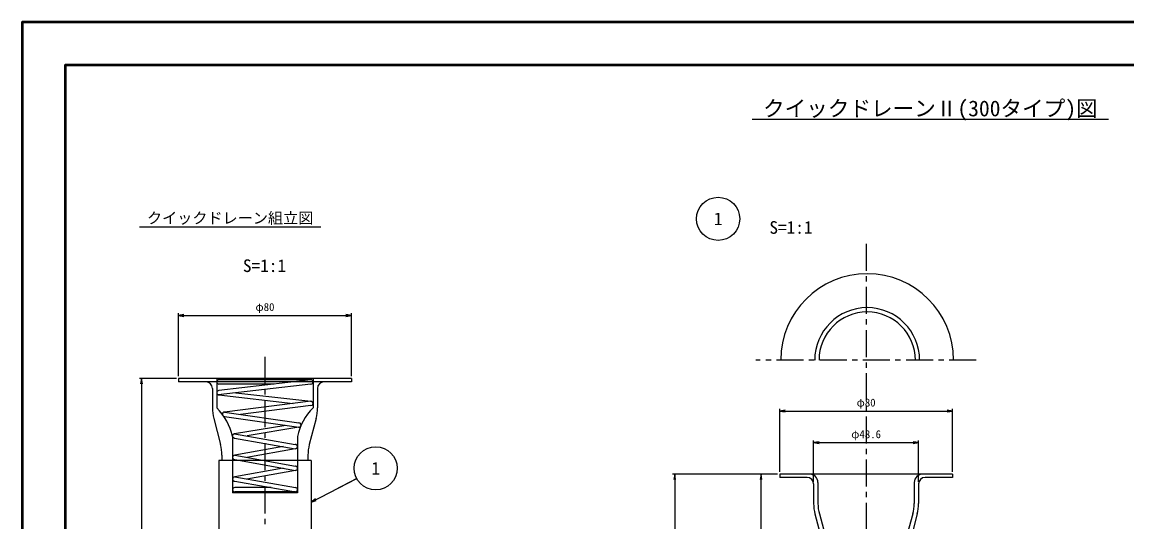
# Model space of a CAD drawing. Units: millimetres at full size, sheet at 1:1; details may follow other scales. Extents: x -850 to 1682, y -670 to 594.
# Drawn here: x -841 to -329, y 362 to 594 of the extents above; entities that cross this region are included whole.
import ezdxf
from ezdxf.enums import TextEntityAlignment as Align

# ---------------------------------------------------------------- set-up
doc = ezdxf.new("R2010")
doc.units = ezdxf.units.MM
doc.linetypes.add('USER1', pattern=[20, 12.5, -2.5, 2.5, -2.5])
for name, color, linetype, lineweight in [('D-BMK', 2, 'USER1', 25), ('D-BYP', 7, 'Continuous', 25), ('D-STR', 1, 'Continuous', 25), ('D-TTL', 2, 'Continuous', 50), ('DIM', 7, 'Continuous', 25)]:
    doc.layers.add(name, color=color, linetype=linetype, lineweight=lineweight)
doc.styles.add('ＭＳ ゴシック', font='')
doc.styles.get('ＭＳ ゴシック').set_extended_font_data('MS Gothic')

# ---------------------------------------------------------------- blocks, each defined once
blk = doc.blocks.new('open_arrow')
at = {"color": 0, "linetype": 'Continuous', "lineweight": -2}
blk.add_lwpolyline([(7.5, 1.25), (0, 0), (7.5, -1.25)], dxfattribs=at)

msp = doc.modelspace()

# ---------------------------------------------------------------- linework, layer by layer
at = {"layer": 'D-BMK'}
for p, q in [((-450.236, 491.295), (-450.236, 69.477)), ((-728.556, 438.866), (-728.556, 74.727)), ((-399.235, 437.371), (-501.237, 437.371))]:
    msp.add_line(p, q, dxfattribs=at)
at = {"layer": 'D-BYP'}
for p, q in [((-503, 549), (-338, 549)), ((-786.672, 499.082), (-702.672, 499.082)), ((-688.556, 428.866), (-768.556, 428.866)), ((-768.556, 428.866), (-768.556, 427.266)), ((-688.556, 427.266), (-768.556, 427.266)), ((-688.556, 428.866), (-688.556, 427.266)), ((-752.856, 424.266), (-752.856, 415.266)), ((-704.256, 424.266), (-704.256, 415.266)), ((-752.23, 410.346), (-749.083, 398.187)), ((-704.883, 410.346), (-708.03, 398.187)), ((-749.906, 390.866), (-749.906, 294.54)), ((-707.206, 390.866), (-749.906, 390.866)), ((-748.456, 393.266), (-748.456, 390.866)), ((-708.656, 393.266), (-708.656, 390.866)), ((-707.206, 390.866), (-707.206, 294.54))]:
    msp.add_line(p, q, dxfattribs=at)
for centre in [(-518.738, 502.834), (-677.281, 387.247)]:
    msp.add_circle(centre, 10, dxfattribs=at)
for centre, radius, start, end in [((-449.743, 437.371), 40, 0, 180), ((-449.743, 437.371), 24.3, 0, 180), ((-449.743, 437.371), 22.3, 0, 180), ((-755.856, 424.266), 3, 0, 90), ((-701.256, 424.266), 3, 90, 180), ((-733.22, 415.266), 19.637, 180, 194.51106), ((-723.893, 415.266), 19.637, 345.48894, 0), ((-768.093, 393.266), 19.637, 0, 14.51106), ((-689.02, 393.266), 19.637, 165.48894, 180)]:
    msp.add_arc(centre, radius, start, end, dxfattribs=at)
at = {"layer": 'D-STR', "color": 7}
for p, q in [((-750.856, 428.866), (-750.856, 415.266)), ((-707.256, 426.266), (-750.216, 421.333)), ((-707.256, 428.266), (-749.856, 428.266)), ((-707.256, 428.266), (-749.856, 423.266)), ((-724.296, 426.266), (-749.856, 426.266)), ((-706.256, 428.866), (-706.256, 415.266)), ((-749.856, 421.266), (-715.507, 417.235)), ((-742.091, 422.266), (-707.256, 418.266)), ((-707.256, 418.266), (-747.244, 413.266)), ((-707.256, 416.266), (-739.843, 412.192)), ((-747.244, 413.266), (-712.811, 408.266)), ((-747.244, 411.266), (-712.811, 406.266)), ((-718.828, 407.14), (-742.63, 403.266)), ((-712.811, 406.266), (-736.846, 402.236)), ((-743.556, 401.932), (-743.556, 375.924)), ((-742.63, 403.266), (-714.556, 398.266)), ((-742.63, 401.266), (-714.556, 396.266)), ((-713.556, 401.932), (-713.556, 375.924)), ((-720.164, 397.265), (-742.556, 393.266)), ((-714.556, 396.266), (-736.949, 392.268)), ((-742.556, 393.266), (-714.483, 388.266)), ((-742.556, 391.266), (-714.483, 386.266)), ((-720.097, 387.266), (-742.556, 383.266)), ((-714.483, 386.266), (-736.942, 382.266)), ((-742.556, 383.266), (-714.483, 378.266)), ((-742.556, 381.266), (-714.483, 376.266)), ((-713.556, 375.924), (-743.556, 375.924)), ((-725.712, 378.266), (-742.556, 378.266)), ((-714.483, 376.266), (-742.556, 376.266))]:
    msp.add_line(p, q, dxfattribs=at)
at = {"layer": 'D-STR'}
for p, q in [((-410.236, 384.592), (-490.236, 384.592)), ((-490.236, 384.592), (-490.236, 382.992)), ((-410.236, 384.592), (-410.236, 382.992)), ((-477.536, 382.992), (-490.236, 382.992)), ((-474.536, 379.992), (-474.536, 370.992)), ((-472.536, 380.592), (-472.536, 370.992)), ((-427.936, 380.592), (-427.936, 370.992)), ((-425.936, 379.992), (-425.936, 370.992)), ((-410.236, 382.992), (-422.936, 382.992)), ((-473.91, 366.072), (-470.762, 353.912)), ((-471.87, 366.083), (-468.502, 353.902)), ((-428.602, 366.083), (-431.97, 353.902)), ((-426.562, 366.072), (-429.71, 353.912))]:
    msp.add_line(p, q, dxfattribs=at)
at = {"layer": 'D-STR', "color": 7}
for centre, radius, start, end in [((-749.856, 427.266), 1, 90, 270), ((-707.256, 427.266), 1, 270, 90), ((-749.856, 422.266), 1, 90, 270), ((-769.491, 396.399), 26.518, 12.04264, 45.35494), ((-687.621, 396.399), 26.518, 134.64506, 167.95736), ((-707.256, 417.266), 1, 270, 104.25453), ((-747.244, 412.266), 1, 73.96698, 270), ((-712.811, 407.266), 1, 253.47551, 90), ((-742.63, 402.266), 1, 69.80265, 270), ((-714.556, 397.266), 1, 270, 90), ((-742.556, 392.266), 1, 90, 270), ((-714.483, 387.266), 1, 270, 90), ((-742.556, 382.266), 1, 90, 270), ((-742.556, 377.266), 1, 90, 270), ((-714.483, 377.266), 1, 270, 90)]:
    msp.add_arc(centre, radius, start, end, dxfattribs=at)
at = {"layer": 'D-STR'}
for centre, radius, start, end in [((-476.536, 380.592), 4, 360, 90), ((-423.936, 380.592), 4, 90, 180), ((-477.536, 379.992), 3, 0, 90), ((-422.936, 379.992), 3, 90, 180), ((-454.899, 370.992), 19.637, 180, 194.51106), ((-454.112, 370.992), 18.424, 180, 195.45456), ((-446.36, 370.992), 18.424, 344.54544, 0), ((-445.572, 370.992), 19.637, 345.48894, 0)]:
    msp.add_arc(centre, radius, start, end, dxfattribs=at)
at = {"layer": 'D-TTL'}
for points in [[(-841, 0), (0, 0), (0, 594), (-841, 594)], [(-821, 20), (-20, 20), (-20, 574), (-821, 574)]]:
    msp.add_lwpolyline(points, close=True, dxfattribs=at)
at = {"layer": 'DIM'}
for p, q in [((-768.556, 429.866), (-768.556, 459.052)), ((-768.556, 458.052), (-688.556, 458.052)), ((-688.556, 429.866), (-688.556, 459.052)), ((-769.556, 428.866), (-786.688, 428.866)), ((-785.688, 428.866), (-785.688, 120.04)), ((-490.236, 385.592), (-490.236, 414.777)), ((-410.236, 385.592), (-410.236, 414.777)), ((-490.236, 413.777), (-410.236, 413.777)), ((-474.536, 380.992), (-474.536, 400.116)), ((-474.536, 399.116), (-425.936, 399.116)), ((-425.936, 380.992), (-425.936, 400.116)), ((-491.236, 384.592), (-539.858, 384.592)), ((-538.858, 384.592), (-538.858, 75.265)), ((-491.236, 384.592), (-499.858, 384.592)), ((-498.858, 235.592), (-498.858, 384.592))]:
    msp.add_line(p, q, dxfattribs=at)
msp.add_lwpolyline([(-707.206, 371.497), (-686.053, 382.446), (-696.63, 376.971)], dxfattribs=at)

# ---------------------------------------------------------------- block references
at = {"layer": 'DIM', "xscale": 0.333, "yscale": 0.333}
for p in [(-768.556, 458.052), (-490.236, 413.777), (-474.536, 399.116)]:
    msp.add_blockref('open_arrow', p, dxfattribs=at)
for p, rotation in [((-688.556, 458.052), 180), ((-785.688, 428.866), 270), ((-410.236, 413.777), 180), ((-425.936, 399.116), 180), ((-538.858, 384.592), 270), ((-498.858, 384.592), 270), ((-707.206, 371.497), 27.4)]:
    msp.add_blockref('open_arrow', p, dxfattribs=dict(at, rotation=rotation))

# ---------------------------------------------------------------- texts
at = {"layer": 'D-BYP', "style": 'ＭＳ ゴシック'}
for s, height, p in [(' クイックドレーンⅡ(300タイプ)図 ', 7.331, (-420.5, 554)), ('1', 5.865, (-518.738, 502.834)), ('S=1:1', 5.865, (-485.019, 498.833)), ('S=1:1', 5.865, (-728.789, 481.114)), ('1', 5.865, (-677.281, 387.247))]:
    msp.add_text(s, height=height, dxfattribs=at).set_placement(p, align=Align.MIDDLE_CENTER)
msp.add_text(' クイックドレーン組立図 ', height=5.132, dxfattribs=at).set_placement((-786.672, 499.082), align=Align.BOTTOM_LEFT)
at = {"layer": 'DIM', "style": 'ＭＳ ゴシック'}
for s, p in [('φ80', (-728.556, 461.958)), ('φ80', (-450.236, 417.684)), ('φ48.6', (-450.236, 403.022))]:
    msp.add_text(s, height=3.666, dxfattribs=at).set_placement(p, align=Align.MIDDLE_CENTER)

doc.saveas('drawing.dxf')
